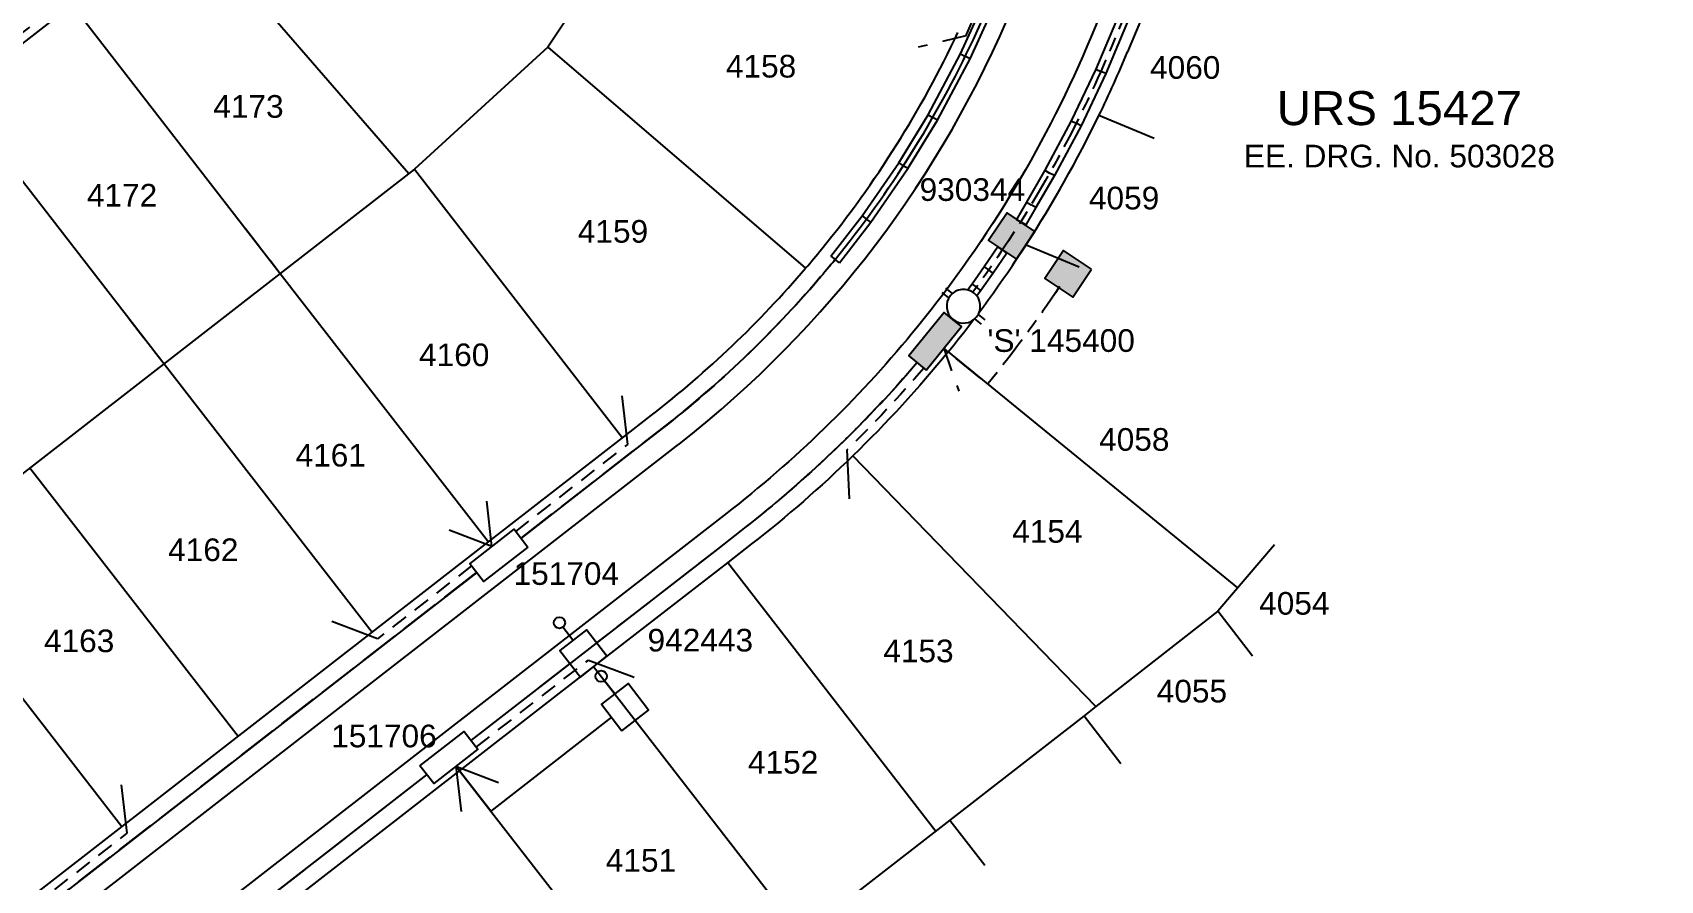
# Model space of a CAD drawing. Header units: metres. Extents: x 292331 to 292798, y 6234101 to 6234674.
# Drawn here: x 292631.8 to 292775.6, y 6234402.4 to 6234477.3 of the extents above; entities that cross this region are included whole.
import ezdxf
from ezdxf.enums import TextEntityAlignment as Align

# ---------------------------------------------------------------- set-up
doc = ezdxf.new("R2010")
doc.units = ezdxf.units.M
doc.header["$LTSCALE"] = 0.7
for name, pattern in [('Cable Exist UG', [8.2, 4, -1.2, 1.8, -1.2]), ('Dash', [5, 3, -2]), ('IE Trench LV', [6.5, 5, -1.5])]:
    doc.linetypes.add(name, pattern=pattern)
doc.layers.get('0').update_dxf_attribs({"color": 6})
for name, color, linetype in [('_User Miscellaneous1', 3, 'Continuous'), ('_User Miscellaneous11', 7, 'Continuous'), ('_User Miscellaneous4', 7, 'Continuous'), ('_User Miscellaneous6', 7, 'Continuous'), ('_User Miscellaneous7', 150, 'Continuous'), ('_User Miscellaneous8', 7, 'Continuous'), ('_User_LV_Exist', 7, 'Continuous'), ('Cadastre Developer_SP_EXT', 4, 'Continuous'), ('Cadastre Developer_SP_NEW', 4, 'Continuous'), ('Cadastre Roads_SP_NEW', 8, 'Continuous'), ('Equip_LV_NEW', 5, 'Continuous'), ('Mains_LV_NEW_R6', 2, 'Continuous'), ('Mains_LV_NEW_T84', 2, 'Continuous'), ('Services_SP_NEW_UG', 2, 'Continuous'), ('SupportsUG_SP_LV_EXT', 7, 'Continuous'), ('SupportsUG_SP_LV_NEW', 2, 'Continuous'), ('SupportsUG_SP_LV_SL_EXT', 7, 'Continuous'), ('SupportsUG_SP_LV_SL_NEW', 2, 'Continuous'), ('Trench_SP_NEW', 2, 'Continuous'), ('UG_Details_SP_MISC', 7, 'Continuous')]:
    doc.layers.add(name, color=color, linetype=linetype)
doc.layers.add('_User Miscellaneous5', color=7, linetype='Continuous', lineweight=35)
doc.layers.add('_User Notes', color=7, linetype='Continuous', plot=False)
doc.styles.add('ARIAL', font='arial.ttf', dxfattribs={"height": 2})
doc.styles.add('ARIAL 3.0', font='arial.ttf', dxfattribs={"height": 3})
doc.styles.add('COLUMN_LABEL', font='arial.ttf')
doc.styles.add('POLE_LABEL', font='arial.ttf')
doc.styles.add('SL_LABEL', font='arial.ttf')
doc.styles.get("Standard").update_dxf_attribs({"font": 'arial.ttf'})
doc.styles.add('style1', font='iso3098b.shx')
doc.linetypes.add('Cable New UG', pattern='A,8,-1,["x",style1,S=3.5,R=0,X=0.35,Y=-1],-3.5', length=12.5)
doc.linetypes.add('Cable Z', pattern='A,8,-1,["Z",Standard,S=2.5,R=0,X=0.35,Y=-1.25],-3.5', length=12.5)

# ---------------------------------------------------------------- blocks, each defined once
blk = doc.blocks.new('*U88')
at = {"layer": 'Services_SP_NEW_UG', "color": 2, "flags": 128}
blk.add_lwpolyline([(-12.76, -0.75), (-15, 2.93)], dxfattribs=at)
at = {"layer": 'Services_SP_NEW_UG', "color": 2, "linetype": 'Dash', "ltscale": 0.7, "flags": 128}
blk.add_lwpolyline([(-2.47, -0.75), (-12.76, -0.75)], dxfattribs=at)
blk = doc.blocks.new('A$C7DAD38F0')
at = {"layer": '_User Miscellaneous11', "color": 3, "style": 'ARIAL'}
blk.add_attdef('DRG_NO', text='', height=2, dxfattribs=at).set_placement((0, -4.23), align=Align.MIDDLE_CENTER)
at = {"layer": '_User Miscellaneous6', "color": 2, "style": 'ARIAL 3.0'}
blk.add_attdef('URS___', text='', height=3, dxfattribs=at).set_placement((0, 0), align=Align.MIDDLE_CENTER)
blk = doc.blocks.new('*U130')
blk.add_hatch(color=256).paths.add_polyline_path([(-1.66, 3.09), (-2.23, 1.19), (2.52, -0.22), (3.08, 1.68)])
blk.add_lwpolyline([(-2.23, 1.19), (2.52, -0.22), (3.08, 1.68), (-1.66, 3.09)], close=True)
for tag, p, flags in [('OWNED_BY', (0, 1.3), 9), ('STATE', (0, 1.1), 9), ('SUPPORT_TYPE', (0, 0.9), 9), ('USAGE', (0, 0.7), 9), ('LEGEND', (0, 0.5), 9), ('LOCATION', (0, 0.3), 9), ('NOTES', (0, 0.1), 9), ('PARENT', (0, -0.1), 9), ('STREETNAME', (0, -0.3), 9), ('SUBURB', (0, -0.5), 1)]:
    blk.add_attdef(tag, p, '', height=0.2, dxfattribs=dict(flags=flags))
at = {"layer": '_User Miscellaneous6', "style": 'ARIAL', "flags": 8}
blk.add_attdef('ASSET_NUM', text='', height=2, dxfattribs=at).set_placement((1.5, 7.5), align=Align.TOP_LEFT)
blk = doc.blocks.new('*U131')
at = {"layer": '_User Miscellaneous7'}
blk.add_hatch(color=256, dxfattribs=at).paths.add_polyline_path([(-1.79, -7.42), (1.18, -7.54), (1.3, -4.57), (-1.67, -4.45)])
at = {"layer": '_User Miscellaneous8'}
blk.add_hatch(color=256, dxfattribs=at).paths.add_polyline_path([(-1.54, -1.42), (1.42, -1.54), (1.54, 1.42), (-1.42, 1.54)])
at = {"layer": '_User Miscellaneous7'}
blk.add_lwpolyline([(1.18, -7.54), (1.3, -4.57), (-1.67, -4.45), (-1.79, -7.42)], close=True, dxfattribs=at)
at = {"layer": '_User Miscellaneous8'}
blk.add_lwpolyline([(1.42, -1.54), (1.54, 1.42), (-1.42, 1.54), (-1.54, -1.42)], close=True, dxfattribs=at)
at = {"flags": 9}
for tag, style, p in [('STRUCTURE_PLANT_NUMBER', 'POLE_LABEL', (1.81, 0.03)), ('STREET_CODE', 'COLUMN_LABEL', (1.81, -0.2))]:
    blk.add_attdef(tag, text='', height=0.2, dxfattribs=dict(at, style=style)).set_placement(p, align=Align.MIDDLE_LEFT)
for tag, p in [('COLUMN_TYPE', (1.81, -0.4)), ('OWNED_BY', (1.81, -0.6)), ('STATE', (1.81, -0.8)), ('USAGE', (1.81, -1)), ('LEGEND', (1.81, -1.2)), ('LOCATION', (1.81, -1.4)), ('STREETNAME', (1.81, -1.6)), ('SUBURB', (1.81, -1.8)), ('NOTES', (1.81, -2))]:
    blk.add_attdef(tag, text='', height=0.2, dxfattribs=at).set_placement(p, align=Align.MIDDLE_LEFT)
at = {"flags": 1}
blk.add_attdef('Z', (1.81, -2.35), '', height=0.2, dxfattribs=at)
at = {"layer": '_User Miscellaneous6', "style": 'ARIAL', "flags": 8}
blk.add_attdef('ASSET_NUM', text='', height=2, dxfattribs=at).set_placement((2, 2), align=Align.MIDDLE_LEFT)
blk = doc.blocks.new('*U80')
at = {"layer": '_User Miscellaneous8', "color": 2}
blk.add_line((0, 0), (0, 1.45), dxfattribs=at)
blk.add_circle((0, 1.95), 0.5, dxfattribs=at)
for tag, p, flags in [('Z', (0, 0), 1), ('OPERATED_BY', (0, -9.61), 9)]:
    blk.add_attdef(tag, p, '', height=0.2, dxfattribs=dict(flags=flags))
at = {"style": 'SL_LABEL', "flags": 9}
blk.add_attdef('STREET_CODE', text='', height=0.2, dxfattribs=at).set_placement((0, -0.2), align=Align.MIDDLE_LEFT)
at = {"flags": 9}
for tag, p in [('CONSTRUCTED_VOLTAGE', (0, -0.4)), ('CONTROL_TYPE', (0, -0.6)), ('OPERATING_VOLTAGE', (0, -1.4)), ('LANTERN_PURPOSE', (0, -0.8)), ('LANTERN_TYPE', (0, -1)), ('NO_PHASES', (0, -1.2)), ('ORIENTATION', (0, -1.6)), ('OWNED_BY', (0, -1.8)), ('STATE', (0, -2)), ('CEXIST', (0, -2.4)), ('CNEW', (0, -2.6)), ('CNUMBER', (0, -2.8)), ('USAGE', (0, -2.2)), ('CREMOVE', (0, -3)), ('CREPLACE', (0, -3.2)), ('LKINGHEIGHT', (0, -3.4)), ('LBRACKET', (0, -3.6)), ('LBRACKETVOCAB', (0, -3.8)), ('LCATEGORY', (0, -4)), ('LCHARGE1', (0, -4.2)), ('LCHARGE1PERCENT', (0, -4.4)), ('LCHARGE2', (0, -4.6)), ('LCHARGE2PERCENT', (0, -4.8)), ('LCHARGE3', (0, -5)), ('LCHARGE3PERCENT', (0, -5.2)), ('LEXIST', (0, -5.4)), ('LLAMP', (0, -5.6)), ('LLAMPVOCAB', (0, -5.8)), ('LMAST', (0, -6)), ('LMASTVOCAB', (0, -6.2)), ('LNEW', (0, -6.4)), ('LANTNUMBER', (0, -6.6)), ('LOUTREACH', (0, -7)), ('LOUTREACHVOCAB', (0, -7.2)), ('SUBURB', (0, -8.6)), ('LRATECODE', (0, -7.4)), ('LREMOVE', (0, -7.6)), ('LREPLACE', (0, -7.8)), ('LTYPE', (0, -8)), ('LTYPEVOCAB', (0, -8.2)), ('LEGEND', (0, -8.4)), ('STREETNAME', (0, -8.8)), ('LOCATION', (0, -9)), ('NOTES', (0, -9.2)), ('MAINTAINED_BY', (0, -9.86))]:
    blk.add_attdef(tag, text='', height=0.2, dxfattribs=at).set_placement(p, align=Align.MIDDLE_LEFT)
at = {"layer": '_User Notes', "style": 'SL_LABEL', "flags": 8}
blk.add_attdef('ASSET_NUM', text='', height=2.5, dxfattribs=at).set_placement((2, 2), align=Align.MIDDLE_LEFT)
at = {"layer": '_User Notes', "flags": 8}
blk.add_attdef('LNUMBER', text='', height=2.5, dxfattribs=at).set_placement((1.2, -2.8), align=Align.MIDDLE_LEFT)
blk = doc.blocks.new('A$C1B2C29DD')
at = {"layer": 'Services_SP_NEW_UG', "color": 2, "flags": 128}
for points in [[(0, 0), (-2.1, 3.44)], [(0, 0), (2.1, 3.44)]]:
    blk.add_lwpolyline(points, dxfattribs=at)
blk = doc.blocks.new('*U87')
at = {"layer": 'Services_SP_NEW_UG', "color": 2, "flags": 128}
blk.add_lwpolyline([(-15, -0.75), (-17.25, 2.93)], dxfattribs=at)
at = {"layer": 'Services_SP_NEW_UG', "color": 2, "linetype": 'Dash', "ltscale": 0.7, "flags": 128}
blk.add_lwpolyline([(-2.47, -0.75), (-15, -0.75)], dxfattribs=at)
blk = doc.blocks.new('*U85')
at = {"layer": 'Services_SP_NEW_UG', "color": 2, "flags": 128}
blk.add_lwpolyline([(15, -0.75), (17.25, 2.93)], dxfattribs=at)
at = {"layer": 'Services_SP_NEW_UG', "color": 2, "linetype": 'Dash', "ltscale": 0.7, "flags": 128}
blk.add_lwpolyline([(2.47, -0.75), (15, -0.75)], dxfattribs=at)
blk = doc.blocks.new('*U86')
at = {"layer": 'Services_SP_NEW_UG', "color": 2, "flags": 128}
blk.add_lwpolyline([(-13, -0.75), (-15.25, 2.93)], dxfattribs=at)
at = {"layer": 'Services_SP_NEW_UG', "color": 2, "linetype": 'Dash', "ltscale": 0.7, "flags": 128}
blk.add_lwpolyline([(-2.47, -0.75), (-13, -0.75)], dxfattribs=at)
blk = doc.blocks.new('*U84')
at = {"layer": 'Services_SP_NEW_UG', "color": 2, "flags": 128}
blk.add_lwpolyline([(13, -0.75), (15.25, 2.93)], dxfattribs=at)
at = {"layer": 'Services_SP_NEW_UG', "color": 2, "linetype": 'Dash', "ltscale": 0.7, "flags": 128}
blk.add_lwpolyline([(2.47, -0.75), (13, -0.75)], dxfattribs=at)
blk = doc.blocks.new('*U79')
at = {"layer": '_User Miscellaneous7', "lineweight": -3}
blk.add_lwpolyline([(0, -3.03), (0, -1.58)], dxfattribs=at)
blk.add_lwpolyline([(-1.49, -6), (1.49, -6), (1.49, -3.03), (-1.49, -3.03)], close=True, dxfattribs=at)
blk.add_circle((0, -1.08), 0.5, dxfattribs=at)
at = {"layer": '_User Miscellaneous8', "color": 2, "lineweight": -3}
blk.add_lwpolyline([(-1.49, 0), (1.49, 0), (1.49, 2.97), (-1.49, 2.97)], close=True, dxfattribs=at)
at = {"style": 'POLE_LABEL', "flags": 9}
blk.add_attdef('STRUCTURE_PLANT_NUMBER', text='', height=0.2, dxfattribs=at).set_placement((1.64, 1.73), align=Align.MIDDLE_LEFT)
for tag, flags, p in [('STREET_CODE', 9, (1.64, 1.49)), ('OWNED_BY', 9, (1.64, 1.09)), ('OPERATED_BY', 9, (1.64, 0.89)), ('STATE', 9, (1.64, 0.49)), ('COLUMN_TYPE', 9, (1.64, 1.29)), ('MAINTAINED_BY', 9, (1.64, 0.69)), ('USAGE', 9, (1.64, 0.29)), ('LEGEND', 9, (1.64, 0.09)), ('SUBURB', 9, (1.64, -0.31)), ('STREETNAME', 9, (1.64, -0.51)), ('Z', 1, (1.64, -1.31)), ('PARENT', 9, (1.64, -0.11)), ('LOCATION', 9, (1.64, -0.71)), ('NOTES', 9, (1.64, -0.91)), ('LABEL_ALIGNMENT', 9, (1.64, -1.11))]:
    blk.add_attdef(tag, text='', height=0.2, dxfattribs=dict(flags=flags)).set_placement(p, align=Align.MIDDLE_LEFT)
at = {"layer": '_User Miscellaneous5', "style": 'ARIAL', "flags": 8}
blk.add_attdef('ASSET_NUM', text='', height=2, dxfattribs=at).set_placement((2, 3.49), align=Align.MIDDLE_LEFT)
blk = doc.blocks.new('*U105')
at = {"lineweight": -3}
blk.add_lwpolyline([(-2.48, 2.49), (2.47, 2.49), (2.47, 0.51), (-2.48, 0.51)], close=True, dxfattribs=at)
for tag, flags, p in [('STREET_CODE', 9, (1.5, 3.5)), ('OWNED_BY', 9, (1.5, 3.3)), ('OPERATED_BY', 9, (1.5, 3.1)), ('MAINTAINED_BY', 9, (1.5, 2.9)), ('STATE', 9, (1.5, 2.7)), ('SUPPORT_TYPE', 9, (1.5, 2.5)), ('SUBURB', 9, (1.5, 1.7)), ('STREETNAME', 9, (1.5, 1.5)), ('USAGE', 9, (1.5, 2.3)), ('LEGEND', 9, (1.5, 2.1)), ('PARENT', 9, (1.5, 1.9)), ('Z', 1, (1.5, 0.9)), ('LOCATION', 9, (1.5, 1.3)), ('NOTES', 9, (1.5, 1.1))]:
    blk.add_attdef(tag, text='', height=0.2, dxfattribs=dict(flags=flags)).set_placement(p, align=Align.MIDDLE_LEFT)
at = {"layer": '_User Miscellaneous4', "style": 'ARIAL', "flags": 8}
blk.add_attdef('ASSET_NUM', text='', height=2, dxfattribs=at).set_placement((2, 5.5), align=Align.MIDDLE_LEFT)
blk = doc.blocks.new('*U90')
blk.add_wipeout([(-1.17, -0.57), (-1.28, -0.72), (-1.36, -0.89), (-1.43, -1.06), (-1.47, -1.25), (-1.49, -1.43), (-1.49, -1.62), (-1.46, -1.81), (-1.41, -1.99), (-1.34, -2.16), (-1.25, -2.32), (-1.13, -2.47), (-1, -2.61), (-0.86, -2.72), (-0.7, -2.82), (-0.53, -2.9), (-0.35, -2.95), (-0.16, -2.99), (0.03, -2.99), (0.21, -2.98), (0.4, -2.94), (0.57, -2.88), (0.74, -2.8), (0.9, -2.69), (1.04, -2.57), (1.17, -2.43), (1.28, -2.28), (1.36, -2.11), (1.43, -1.94), (1.47, -1.75), (1.49, -1.57), (1.49, -1.38), (1.46, -1.19), (1.41, -1.01), (1.34, -0.84), (1.25, -0.68), (1.13, -0.53), (1, -0.39), (0.86, -0.28), (0.7, -0.18), (0.53, -0.1), (0.35, -0.05), (0.16, -0.01), (-0.03, -0.01), (-0.21, -0.02), (-0.4, -0.06), (-0.57, -0.12), (-0.74, -0.2), (-0.9, -0.31), (-1.04, -0.43)])
for p, q in [((-1.47, -1.25), (-2.22, -1.25)), ((1.47, -1.25), (2.22, -1.25)), ((-1.47, -1.75), (-2.22, -1.75)), ((1.47, -1.75), (2.22, -1.75))]:
    blk.add_line(p, q)
blk.add_lwpolyline([(1.49, -1.5, 1), (-1.49, -1.5, 1)], format="xyb", close=True)
for tag, p, flags in [('ORIENTATION', (0, 0), 9), ('Z', (0, 0), 1), ('USAGE', (0, -0.2), 9), ('NOTES', (0, -0.4), 9)]:
    blk.add_attdef(tag, p, '', height=0.2, dxfattribs=dict(flags=flags))

msp = doc.modelspace()

# ---------------------------------------------------------------- linework, layer by layer
at = {"layer": '_User_LV_Exist', "color": 7, "linetype": 'Cable Exist UG', "flags": 128}
for points in [[(292728.86, 6234480.18), (292727.19, 6234476.17, -0.014417), (292724.68, 6234470.61, -0.030561), (292718.34, 6234459.37, -0.021431), (292713.1, 6234451.99, -0.021431)], [(292722.56, 6234454.87, -0.024611), (292716.2, 6234446.26), (292712.32, 6234449.42)]]:
    msp.add_lwpolyline(points, format="xyb", dxfattribs=at)
at = {"layer": 'Cadastre Developer_SP_EXT', "color": 7}
for p, q in [((292731.2, 6234481.89), (292728.57, 6234475.59)), ((292730.91, 6234467.93), (292726.03, 6234469.96)), ((292719.6, 6234458.55), (292724.3, 6234456.6)), ((292712.72, 6234449.1), (292738.29, 6234428.26)), ((292712.72, 6234449.1), (292738.29, 6234428.26)), ((292741.54, 6234432.06), (292736.53, 6234426.2)), ((292736.53, 6234426.2), (292725.76, 6234417.78)), ((292739.6, 6234422.25), (292736.53, 6234426.2)), ((292725.76, 6234417.78), (292724.72, 6234416.96)), ((292724.72, 6234416.96), (292712.87, 6234407.76)), ((292724.72, 6234416.96), (292727.96, 6234412.77)), ((292712.87, 6234407.76), (292702.59, 6234399.79)), ((292712.87, 6234407.76), (292715.95, 6234403.79))]:
    msp.add_line(p, q, dxfattribs=at)
for radius, start, end in [(92.8, 320.8175, 334.7812), (107.2, 334.0718, 337.3757), (107.2, 327.07, 334.0718), (107.2, 320.8174, 327.07)]:
    msp.add_arc((292629.62, 6234516.83), radius, start, end, dxfattribs=at)
at = {"layer": 'Cadastre Developer_SP_NEW', "flags": 128}
for points in [[(292738.58, 6234549.55, 0.178502), (292722.7, 6234557.23), (292672.43, 6234562.14), (292668.06, 6234558.55), (292665.54, 6234532.67), (292664.82, 6234525.29, -0.024474), (292664, 6234519.76, -0.060732), (292659.69, 6234506.6, -0.052076), (292653.57, 6234496.42, -0.052821), (292645.34, 6234487.61, -0.013474), (292642.95, 6234485.66), (292635.31, 6234479.73), (292546.82, 6234411.07), (292546.11, 6234405.45), (292569.53, 6234375.28, -0.032067), (292577.26, 6234363.88), (292582.47, 6234362.79), (292586.77, 6234366.12), (292604.15, 6234379.6)], [(292569.53, 6234375.28, -0.032067), (292577.26, 6234363.88), (292582.47, 6234362.79), (292586.77, 6234366.12), (292604.15, 6234379.6), (292672.09, 6234432.32), (292683.94, 6234441.52), (292686.51, 6234443.51, 0.050787), (292700.12, 6234456.49, 0.006017), (292701.55, 6234458.2, 0.006017)], [(292712.72, 6234449.1, -0.02912), (292704.28, 6234439.91, -0.027654), (292695.34, 6234432.14), (292693.24, 6234430.5), (292681.39, 6234421.31), (292618.97, 6234372.88), (292608.7, 6234364.91), (292603.59, 6234360.95), (292603.62, 6234360.97), (292595.6, 6234354.74, -0.050103), (292589.29, 6234350.79), (292589.29, 6234350.79), (292587.03, 6234344.09), (292596.25, 6234325.46, 0.217448), (292633.49, 6234295.17)]]:
    msp.add_lwpolyline(points, format="xyb", dxfattribs=at)
for points in [[(292702.74, 6234529.04), (292685.89, 6234488.83), (292677.33, 6234475.99), (292665.55, 6234465.22), (292653.7, 6234456.02), (292585.76, 6234403.3)], [(292645.34, 6234487.61), (292665.06, 6234464.84)], [(292635.31, 6234479.73), (292653.7, 6234456.02)], [(292677.33, 6234475.99), (292665.55, 6234465.22), (292653.7, 6234456.02), (292585.76, 6234403.3)], [(292677.33, 6234475.99), (292700.12, 6234456.49)], [(292677.33, 6234475.99), (292700.12, 6234456.49)], [(292625.04, 6234471.76), (292643.43, 6234448.06)], [(292665.55, 6234465.22), (292683.94, 6234441.52)], [(292653.7, 6234456.02), (292672.09, 6234432.32)], [(292643.43, 6234448.06), (292661.82, 6234424.35)], [(292631.58, 6234438.86), (292649.97, 6234415.16)], [(292725.76, 6234417.78), (292704.28, 6234439.91)], [(292621.31, 6234430.89), (292639.7, 6234407.19)], [(292693.24, 6234430.5), (292711.63, 6234406.8)], [(292681.39, 6234421.31), (292699.78, 6234397.61)], [(292669.53, 6234412.11), (292687.93, 6234388.41)]]:
    msp.add_lwpolyline(points, dxfattribs=at)
at = {"layer": 'Cadastre Developer_SP_NEW', "color": 8, "linetype": 'Dash', "flags": 128}
for points in [[(292661.78, 6234468.63), (292665.06, 6234464.84)], [(292650.63, 6234459.98), (292653.7, 6234456.02)], [(292640.36, 6234452.01), (292643.43, 6234448.06)]]:
    msp.add_lwpolyline(points, dxfattribs=at)
at = {"layer": 'Cadastre Roads_SP_NEW'}
for points in [[(292775.65, 6234516.13), (292765.35, 6234526.81, 0.414213), (292754.75, 6234527.01), (292751.15, 6234523.54, 0.149829), (292749.73, 6234520.98, -0.144297), (292748.38, 6234518.49, 0.094905), (292733.39, 6234496.24), (292733.14, 6234495.66), (292725.34, 6234476.94, -0.072374), (292710, 6234451.31)], [(292574.24, 6234362.11, -0.001477), (292574.55, 6234361.58, 0.39498), (292584.36, 6234358.62), (292585.21, 6234359.04, 0.050103), (292589.96, 6234362.01, 0.149011), (292591.64, 6234364.39, -0.149011), (292593.32, 6234366.77), (292688.66, 6234440.75), (292689.08, 6234441.07, 0.128326), (292718.51, 6234479.78), (292726.32, 6234498.51), (292726.58, 6234499.15, -0.020608), (292729.38, 6234505, -0.020608)], [(292710, 6234451.31, -0.05544), (292693.64, 6234435.25), (292693.19, 6234434.9), (292601.48, 6234363.74), (292593.45, 6234357.51, -0.050103), (292587.74, 6234353.93), (292586.84, 6234353.48, 0.414214), (292583.45, 6234343.44), (292593.11, 6234323.91, 0.217448), (292632.61, 6234291.78), (292659.81, 6234284.7, 0.414214), (292668.96, 6234290.07), (292670.22, 6234294.91, 0.149011), (292670.1, 6234297.82, -0.149011), (292669.98, 6234300.73), (292673.46, 6234314.09, -0.164288), (292701.07, 6234356.21), (292701.37, 6234356.44), (292710.95, 6234363.87)]]:
    msp.add_lwpolyline(points, format="xyb", dxfattribs=at)
at = {"layer": 'Mains_LV_NEW_R6', "color": 2, "linetype": 'Cable Z', "flags": 128}
msp.add_lwpolyline([(292682.97, 6234416.84), (292672.29, 6234408.56), (292669.22, 6234412.52)], dxfattribs=at)
at = {"layer": 'Mains_LV_NEW_T84', "color": 2, "linetype": 'Cable New UG', "flags": 128}
for points in [[(292702.72, 6234457.25, 0.061049), (292714.94, 6234476.67), (292716.66, 6234480.54), (292719.87, 6234488.24)], [(292702.72, 6234457.25, -0.006017), (292701.26, 6234455.51, -0.050787), (292687.43, 6234442.33), (292684.86, 6234440.33), (292674.97, 6234432.66)], [(292709.97, 6234448.15, -0.036197), (292699.22, 6234437.28, -0.014725), (292694.42, 6234433.32), (292692.32, 6234431.69), (292670.57, 6234414.82)]]:
    msp.add_lwpolyline(points, format="xyb", dxfattribs=at)
for points in [[(292671.06, 6234429.62), (292632.3, 6234399.55)], [(292666.66, 6234411.78), (292631.86, 6234384.78)]]:
    msp.add_lwpolyline(points, dxfattribs=at)
at = {"layer": 'Services_SP_NEW_UG', "color": 2, "linetype": 'Dash', "ltscale": 0.7, "flags": 128}
msp.add_lwpolyline([(292714.26, 6234476.98), (292715.97, 6234480.83), (292719.18, 6234488.53)], dxfattribs=at)
at = {"layer": 'Services_SP_NEW_UG', "color": 2, "linetype": 'Dash', "flags": 128}
for points in [[(292714.26, 6234476.99), (292710.06, 6234476)], [(292712.32, 6234449.42), (292713.66, 6234445.62)]]:
    msp.add_lwpolyline(points, dxfattribs=at)
at = {"layer": 'Services_SP_NEW_UG', "color": 2, "linetype": 'Dash', "ltscale": 0.7, "flags": 128}
msp.add_lwpolyline([(292710.55, 6234447.67, -0.023303), (292703.76, 6234440.44)], format="xyb", dxfattribs=at)
at = {"layer": 'Services_SP_NEW_UG', "color": 2, "flags": 128}
msp.add_lwpolyline([(292703.76, 6234440.44), (292703.96, 6234436.13)], dxfattribs=at)
at = {"layer": 'Trench_SP_NEW', "linetype": 'IE Trench LV', "flags": 128}
for points in [[(292674.97, 6234432.66), (292684.86, 6234440.33), (292687.43, 6234442.33, 0.050787), (292701.26, 6234455.51, 0.006017), (292702.72, 6234457.25, 0.006017)], [(292709.97, 6234448.15, -0.02912), (292701.44, 6234439.28, -0.021796), (292694.42, 6234433.32), (292692.32, 6234431.69), (292681.64, 6234423.4)]]:
    msp.add_lwpolyline(points, format="xyb", dxfattribs=at)
for points in [[(292632.3, 6234399.55), (292671.06, 6234429.62)], [(292679.29, 6234421.58), (292670.57, 6234414.82)], [(292666.66, 6234411.78), (292642.93, 6234393.37)]]:
    msp.add_lwpolyline(points, dxfattribs=at)
at = {"layer": 'UG_Details_SP_MISC'}
for p, q in [((292713.8, 6234475.4), (292716.22, 6234480.73)), ((292714.66, 6234474.97), (292717.1, 6234480.35)), ((292728.42, 6234480.36), (292725.76, 6234474.06)), ((292729.3, 6234479.99), (292726.63, 6234473.67)), ((292710.94, 6234470.04), (292713.8, 6234475.4)), ((292711.78, 6234469.56), (292714.66, 6234474.97)), ((292713.8, 6234475.4), (292714.23, 6234475.18)), ((292714.66, 6234474.97), (292714.23, 6234475.18)), ((292725.76, 6234474.06), (292723.59, 6234469.49)), ((292726.63, 6234473.67), (292724.45, 6234469.06)), ((292725.76, 6234474.06), (292726.2, 6234473.86)), ((292726.63, 6234473.67), (292726.2, 6234473.86)), ((292708.35, 6234465.8), (292710.94, 6234470.04)), ((292709.15, 6234465.28), (292711.78, 6234469.56)), ((292710.94, 6234470.04), (292711.36, 6234469.8)), ((292711.78, 6234469.56), (292711.36, 6234469.8)), ((292723.59, 6234469.49), (292721.26, 6234465.13)), ((292724.45, 6234469.06), (292722.1, 6234464.66)), ((292723.59, 6234469.49), (292724.02, 6234469.28)), ((292724.45, 6234469.06), (292724.02, 6234469.28)), ((292705.11, 6234461.11), (292708.35, 6234465.8)), ((292705.88, 6234460.55), (292709.15, 6234465.28)), ((292708.35, 6234465.8), (292708.75, 6234465.54)), ((292709.15, 6234465.28), (292708.75, 6234465.54)), ((292721.26, 6234465.13), (292719.63, 6234462.33)), ((292721.26, 6234465.13), (292721.68, 6234464.89)), ((292722.1, 6234464.66), (292721.68, 6234464.89)), ((292722.1, 6234464.66), (292720.46, 6234461.85)), ((292719.63, 6234462.33), (292718.74, 6234460.8)), ((292720.46, 6234461.85), (292719.57, 6234460.32)), ((292719.63, 6234462.33), (292720.04, 6234462.09)), ((292720.46, 6234461.85), (292720.04, 6234462.09)), ((292702.34, 6234457.55), (292705.11, 6234461.11)), ((292703.1, 6234456.96), (292705.88, 6234460.55)), ((292705.11, 6234461.11), (292705.49, 6234460.83)), ((292705.88, 6234460.55), (292705.49, 6234460.83)), ((292718.74, 6234460.8), (292719.16, 6234460.56)), ((292719.57, 6234460.32), (292719.16, 6234460.56)), ((292702.34, 6234457.55), (292702.72, 6234457.25)), ((292717.11, 6234458.37), (292715.9, 6234456.6)), ((292717.9, 6234457.82), (292716.69, 6234456.05)), ((292717.11, 6234458.37), (292717.51, 6234458.1)), ((292717.9, 6234457.82), (292717.51, 6234458.1)), ((292703.1, 6234456.96), (292702.72, 6234457.25)), ((292715.9, 6234456.6), (292714.82, 6234455.08)), ((292715.9, 6234456.6), (292716.29, 6234456.33)), ((292716.69, 6234456.05), (292716.29, 6234456.33)), ((292714.82, 6234455.08), (292713.19, 6234452.9)), ((292714.82, 6234455.08), (292715.21, 6234454.8)), ((292715.6, 6234454.52), (292715.21, 6234454.8)), ((292716.69, 6234456.05), (292715.6, 6234454.52)), ((292715.6, 6234454.52), (292713.97, 6234452.33)), ((292713.19, 6234452.9), (292712.73, 6234452.25)), ((292712.73, 6234452.25), (292713.12, 6234451.97)), ((292713.51, 6234451.69), (292713.12, 6234451.97)), ((292713.19, 6234452.9), (292713.58, 6234452.61)), ((292713.97, 6234452.33), (292713.51, 6234451.69)), ((292713.97, 6234452.33), (292713.58, 6234452.61))]:
    msp.add_line(p, q, dxfattribs=at)

# ---------------------------------------------------------------- block references
at = {"layer": '_User Miscellaneous1'}
msp.add_blockref('A$C7DAD38F0', (292752.58, 6234470.62), dxfattribs=at).add_auto_attribs({'URS___': 'URS 15427', 'DRG_NO': 'EE. DRG. No. 503028'})
at = {"layer": 'Services_SP_NEW_UG'}
for name, p, rotation in [('*U88', (292625.04, 6234471.76), 217.809041221984), ('*U85', (292672.09, 6234432.32), 37.80905059783542), ('*U86', (292672.09, 6234432.32), 37.80905059225541), ('*U87', (292669.53, 6234412.11), 217.809041221984), ('*U84', (292629.43, 6234399.22), 37.80905059783542)]:
    msp.add_blockref(name, p, dxfattribs=dict(at, rotation=rotation))
at = {"layer": 'Services_SP_NEW_UG', "color": 2}
for p, rotation in [((292672.4, 6234431.92), 37.80905059082111), ((292669.22, 6234412.52), 217.8090412108978)]:
    msp.add_blockref('A$C1B2C29DD', p, dxfattribs=dict(at, rotation=rotation))
at = {"layer": 'SupportsUG_SP_LV_EXT'}
ref = msp.add_blockref('*U130', (292712.72, 6234449.1), dxfattribs=dict(at, rotation=67.37566325804258))
ref.add_attrib('ASSET_NUM_001', "'S' 145400", (292716.18, 6234449.1), dxfattribs={"layer": '_User Miscellaneous6', "height": 2, "style": 'ARIAL'})
at = {"layer": 'SupportsUG_SP_LV_NEW'}
ref = msp.add_blockref('*U105', (292672.09, 6234432.32), dxfattribs=dict(at, rotation=217.8090505919851))
ref.add_attrib('ASSET_NUM_001', '151704', (292674.31, 6234428.53), dxfattribs={"layer": '_User Miscellaneous4', "height": 2, "style": 'ARIAL'})
ref = msp.add_blockref('*U105', (292669.53, 6234412.11), dxfattribs=dict(at, rotation=37.80905252710971))
ref.add_attrib('ASSET_NUM_001', '151706', (292658.2, 6234414.19), dxfattribs={"layer": '_User Miscellaneous4', "height": 2, "style": 'ARIAL'})
at = {"layer": 'SupportsUG_SP_LV_SL_EXT'}
ref = msp.add_blockref('*U131', (292718.33, 6234459.33), dxfattribs=dict(at, rotation=58.50490872291915))
ref.add_attrib('ASSET_NUM_001', '930344', (292710.19, 6234462.43), dxfattribs={"layer": '_User Miscellaneous6', "height": 2, "style": 'ARIAL'})
at = {"layer": 'SupportsUG_SP_LV_SL_NEW', "ltscale": 0.5, "rotation": 37.80905251183395}
msp.add_blockref('*U80', (292679.56, 6234423.65), dxfattribs=at)
at = {"layer": 'SupportsUG_SP_LV_SL_NEW', "ltscale": 0.5}
ref = msp.add_blockref('*U79', (292681.39, 6234421.31), dxfattribs=dict(at, rotation=37.80905251183395))
ref.add_attrib('ASSET_NUM_001', '942443', (292686.15, 6234422.65), dxfattribs={"layer": '_User Miscellaneous5', "height": 2, "style": 'ARIAL'})

# ---------------------------------------------------------------- texts
at = {"layer": 'Cadastre Developer_SP_NEW', "color": 4, "style": 'ARIAL'}
for s, p in [('4158', (292693.07, 6234473.32)), ('4173', (292647.78, 6234469.77)), ('4172', (292636.61, 6234461.93)), ('4159', (292679.99, 6234458.74)), ('4160', (292665.96, 6234447.84)), ('4161', (292655.05, 6234438.98)), ('4154', (292718.37, 6234432.25)), ('4162', (292643.79, 6234430.63)), ('4163', (292632.82, 6234422.59)), ('4153', (292706.98, 6234421.7)), ('4152', (292695.02, 6234411.87)), ('4151', (292682.46, 6234403.21))]:
    msp.add_text(s, height=2, dxfattribs=at).set_placement(p)
at = {"layer": 'Cadastre Developer_SP_NEW', "color": 7, "style": 'ARIAL'}
for s, p in [('4060', (292730.55, 6234473.21)), ('4059', (292725.15, 6234461.68)), ('4058', (292726.05, 6234440.37)), ('4054', (292740.19, 6234425.9)), ('4055', (292731.14, 6234418.15))]:
    msp.add_text(s, height=2, dxfattribs=at).set_placement(p)

# ---------------------------------------------------------------- next in the draw order: block references
at = {"layer": 'Equip_LV_NEW', "linetype": 'Cable Exist UG', "lineweight": 0, "ltscale": 0.5, "rotation": 140.817417365519}
msp.add_blockref('*U90', (292713.12, 6234451.97), dxfattribs=at)

doc.saveas('drawing.dxf')
